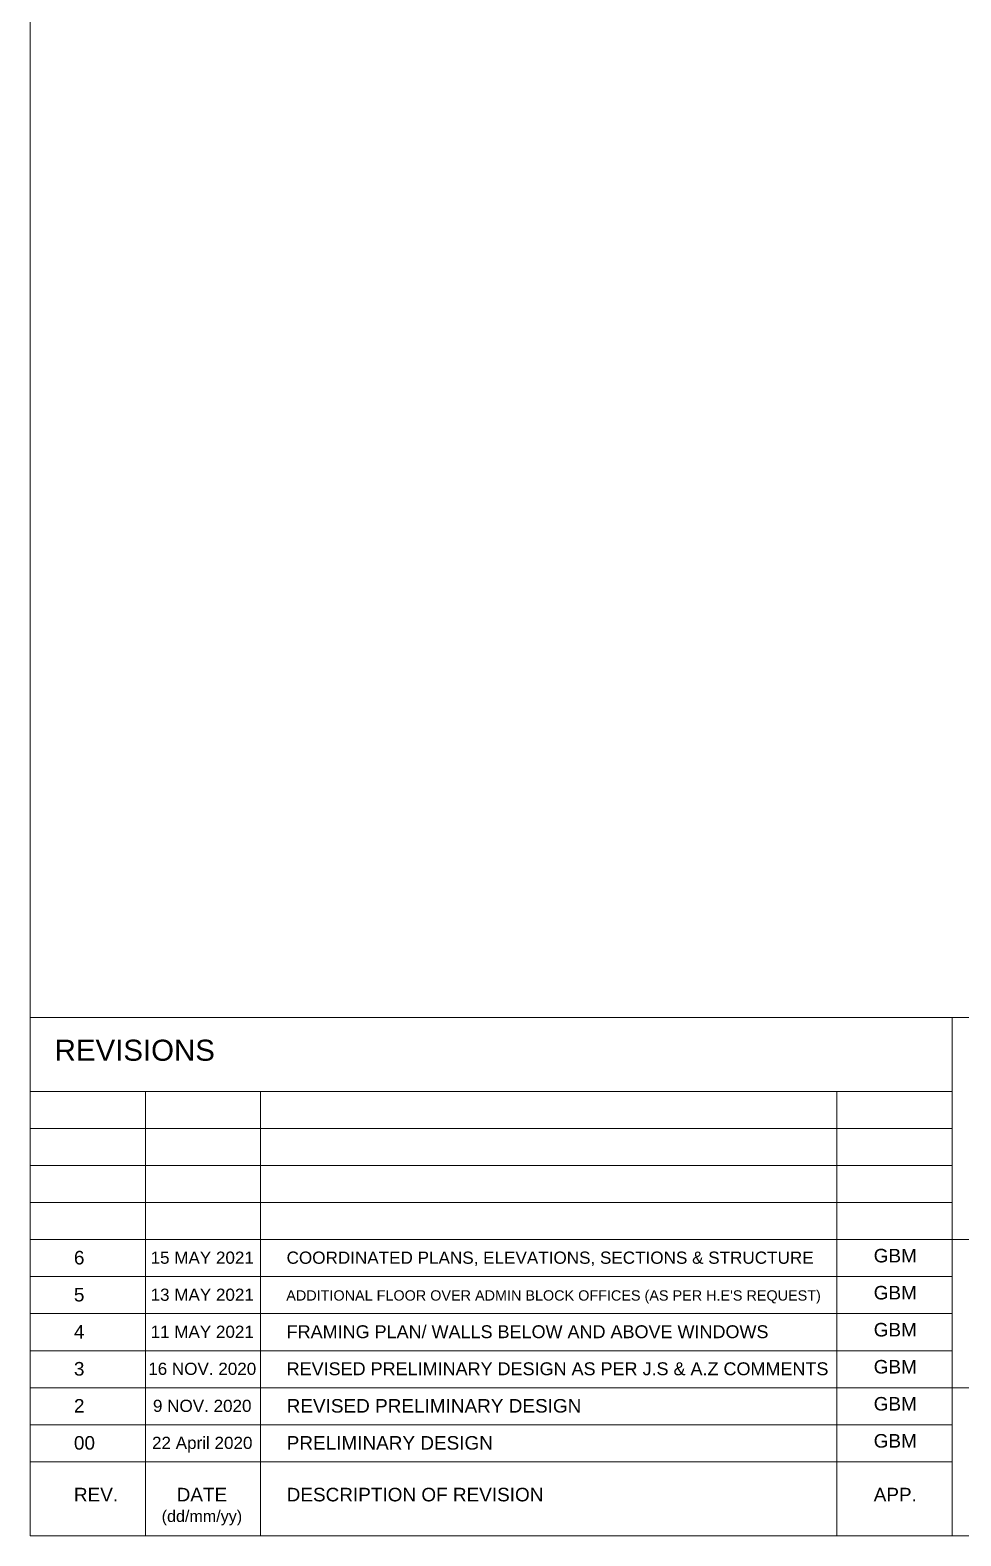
# Model space of a CAD drawing. Header units: millimetres. Extents: x -2143172 to 5255, y -610845 to 279739.
# Drawn here: x -1045006 to -1030957, y -610845 to -588120 of the extents above; entities that cross this region are included whole.
import ezdxf

# ---------------------------------------------------------------- set-up
doc = ezdxf.new("R2010")
doc.units = ezdxf.units.MM
doc.header["$LTSCALE"] = 30
doc.layers.add('Frame', color=7, linetype='Continuous', lineweight=5)
doc.styles.add('TTLB-A0-JeddahDP$0$Standard', font='txt_____.ttf')

msp = doc.modelspace()

# ---------------------------------------------------------------- linework, layer by layer
at = {"layer": 'Frame'}
for p, q in [((-1045005.6, -561642.4, 0.1), (-1045005.6, -610845.4, 0.1)), ((-975418.5, -603019.8, 0.1), (-1045005.6, -603019.8, 0.1)), ((-1031088.1, -603019.8, 0.1), (-1031088.1, -610845.4, 0.1)), ((-1031088.1, -604137.7, 0.1), (-1045005.6, -604137.7, 0.1)), ((-1043265.9, -610845.4, 0.1), (-1043265.9, -604137.7, 0.1)), ((-1041526.2, -610845.4, 0.1), (-1041526.2, -604137.7, 0.1)), ((-1032827.8, -610845.4, 0.1), (-1032827.8, -604137.7, 0.1)), ((-1031088.1, -604696.7, 0.1), (-1045005.6, -604696.7, 0.1)), ((-1031088.1, -605255.7, 0.1), (-1045005.6, -605255.7, 0.1)), ((-1031088.1, -605814.6, 0.1), (-1045005.6, -605814.6, 0.1)), ((-975418.5, -606373.6, 0.1), (-1045005.6, -606373.6, 0.1)), ((-1031088.1, -606932.6, 0.1), (-1045005.6, -606932.6, 0.1)), ((-1031088.1, -607491.5, 0.1), (-1045005.6, -607491.5, 0.1)), ((-1031088.1, -608050.5, 0.1), (-1045005.6, -608050.5, 0.1)), ((-1031088.1, -608609.5, 0.1), (-1045005.6, -608609.5, 0.1)), ((-1017170.7, -608609.5, 0.1), (-1031088.1, -608609.5, 0.1)), ((-1031088.1, -609168.5, 0.1), (-1045005.6, -609168.5, 0.1)), ((-1031088.1, -609727.4, 0.1), (-1045005.6, -609727.4, 0.1)), ((-1045005.6, -610845.4, 0.5), (-975418.5, -610845.4, 0.5))]:
    msp.add_line(p, q, dxfattribs=at)

# ---------------------------------------------------------------- texts
at = {"layer": 'Frame', "attachment_point": 1, "style": 'TTLB-A0-JeddahDP$0$Standard'}
for s, insert, char_height, width in [('{\\fArial|b0|i0|c0|p34;REVISIONS}', (-1044635.1, -603357, 0.1), 317.963, 7631.121), ('{\\fArial|b0|i0|c0|p34;GBM}', (-1032272.4, -606513.6, 0.1), 204.624, 2694.806), ('{\\fArial|b0|i0|c0|p34;6}', (-1044344.3, -606544.3, 0.1), 204.624, 2694.806), ('\\pxqc;{\\fArial|b0|i0|c0|p34;15 MAY 2021}', (-1043620.4, -606554.6, 0.1), 184.162, 2425.326), ('{\\fArial|b0|i0|c0|p34;COORDINATED PLANS, ELEVATIONS, SECTIONS & STRUCTURE}', (-1041134.3, -606554.3, 0.1), 184.673, 8720.487), ('{\\fArial|b0|i0|c0|p34;5}', (-1044344.3, -607103.3, 0.5), 204.624, 2694.806), ('\\pxqc;{\\fArial|b0|i0|c0|p34;13 MAY 2021}', (-1043620.4, -607113.6, 0.5), 184.162, 2425.326), ("{\\fArial|b0|i0|c0|p34;ADDITIONAL FLOOR OVER ADMIN BLOCK OFFICES (AS PER H.E'S REQUEST)}", (-1041138.9, -607138.9, 0.5), 155.514, 8295.024), ('{\\fArial|b0|i0|c0|p34;GBM}', (-1032272.4, -607072.6, 0.5), 204.624, 2694.806), ('{\\fArial|b0|i0|c0|p34;4}', (-1044344.3, -607662.2, 0.1), 204.624, 2694.806), ('{\\fArial|b0|i0|c0|p34;FRAMING PLAN/ WALLS BELOW AND ABOVE WINDOWS}', (-1041133.5, -607667.1, 0.1), 194.393, 9179.46), ('{\\fArial|b0|i0|c0|p34;GBM}', (-1032272.4, -607631.5, 0.1), 204.624, 2694.806), ('\\pxqc;{\\fArial|b0|i0|c0|p34;11 MAY 2021}', (-1043620.4, -607672.5, 0.1), 184.162, 2425.326), ('{\\fArial|b0|i0|c0|p34;3}', (-1044344.3, -608221.2, 0.1), 204.624, 2694.806), ('\\pxqc;{\\fArial|b0|i0|c0|p34;16 NOV. 2020}', (-1043620.4, -608231.5, 0.1), 184.162, 2425.326), ('{\\fArial|b0|i0|c0|p34;REVISED PRELIMINARY DESIGN AS PER J.S & A.Z COMMENTS}', (-1041133.5, -608226.1, 0.1), 194.393, 9179.46), ('{\\fArial|b0|i0|c0|p34;GBM}', (-1032272.4, -608190.5, 0.1), 204.624, 2694.806), ('{\\fArial|b0|i0|c0|p34;2}', (-1044344.3, -608780.2, 0.1), 204.624, 2694.806), ('\\pxqc;{\\fArial|b0|i0|c0|p34;9 NOV. 2020}', (-1043620.4, -608790.5, 0.1), 184.162, 2425.326), ('{\\fArial|b0|i0|c0|p34;REVISED PRELIMINARY DESIGN}', (-1041133, -608780.2, 0.1), 204.624, 8492.981), ('{\\fArial|b0|i0|c0|p34;GBM}', (-1032272.4, -608749.5, 0.1), 204.624, 2694.806), ('{\\fArial|b0|i0|c0|p34;00}', (-1044344.3, -609339.2, 0.1), 204.624, 2694.806), ('\\pxqc;{\\fArial|b0|i0|c0|p34;22 April 2020}', (-1043620.4, -609349.4, 0.1), 184.162, 2425.326), ('{\\fArial|b0|i0|c0|p34;PRELIMINARY DESIGN}', (-1041133, -609339.2, 0.1), 204.624, 8492.981), ('{\\fArial|b0|i0|c0|p34;GBM}', (-1032272.4, -609308.5, 0.1), 204.624, 2694.806), ('{\\fArial|b0|i0|c0|p34;REV.}', (-1044344.3, -610119.9, 0.1), 204.624, 2694.806), ('\\pxqc;{\\fArial|b0|i0|c0|p34;DATE\\P\\H0.85x;(dd/mm/yy)}', (-1043759.9, -610119.9, 0.1), 204.624, 2694.806), ('{\\fArial|b0|i0|c0|p34;DESCRIPTION OF REVISION}', (-1041133, -610119.9, 0.1), 204.624, 4163.211), ('{\\fArial|b0|i0|c0|p34;APP.}', (-1032272.4, -610119.9, 0.1), 204.624, 2694.806)]:
    msp.add_mtext(s, dxfattribs=dict(at, insert=insert, char_height=char_height, width=width))

doc.saveas('drawing.dxf')
